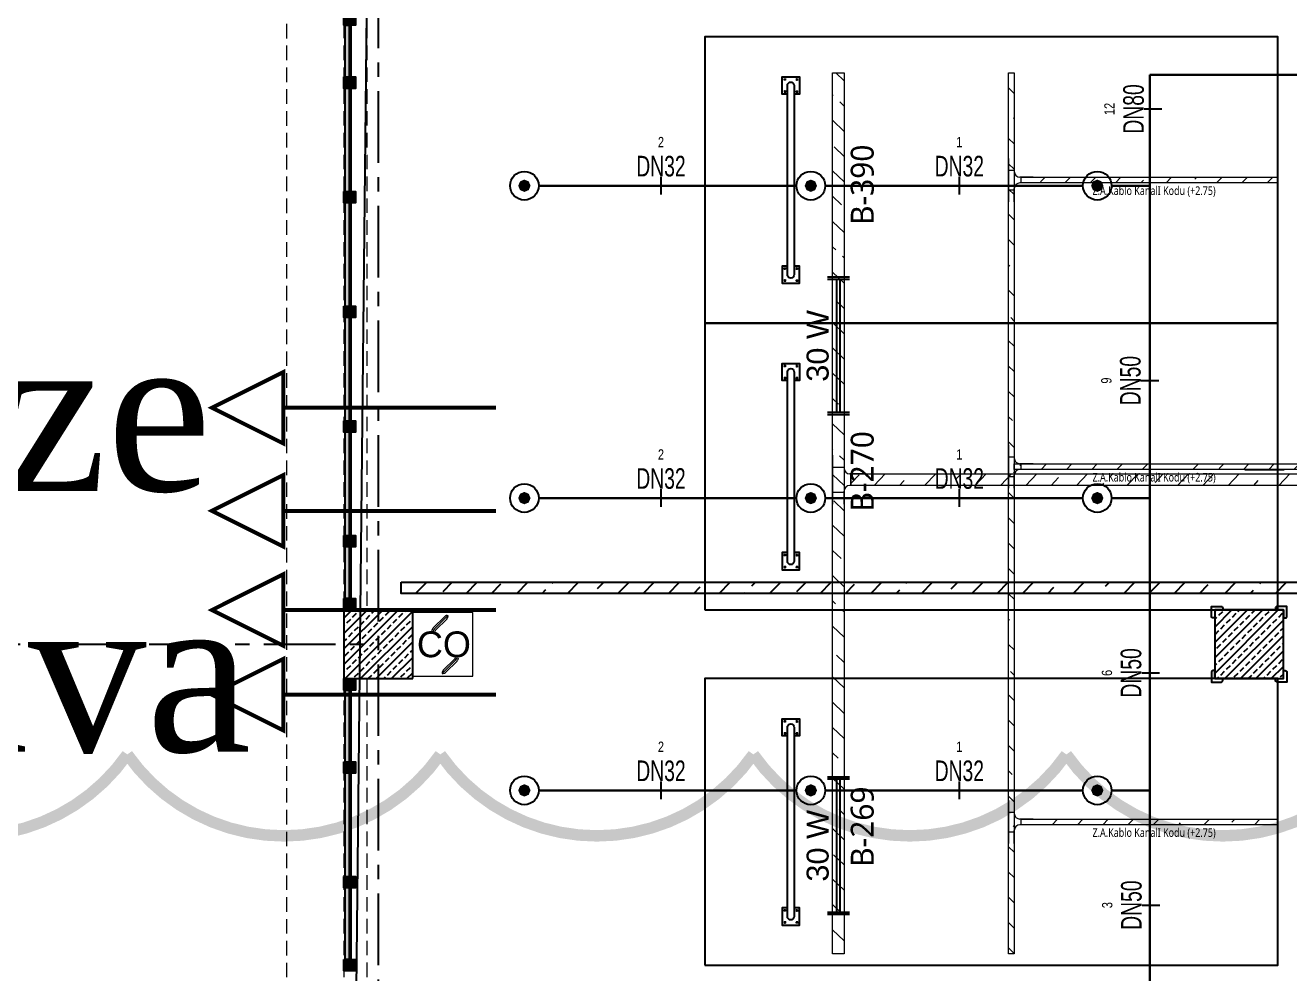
# Model space of a CAD drawing. Header units: millimetres. Extents: x -379292 to 1221486, y 92049 to 447512.
# Drawn here: x -244436 to -233401, y 229745 to 238019 of the extents above; entities that cross this region are included whole.
import ezdxf
from ezdxf.enums import TextEntityAlignment as Align
from ezdxf.lldxf.tags import DXFTag

# ---------------------------------------------------------------- set-up
doc = ezdxf.new("R2010")
doc.units = ezdxf.units.MM
doc.linetypes.add('CENTER', pattern=[2, 1.25, -0.25, 0.25, -0.25])
doc.linetypes.add('HIDDEN', pattern=[9.525, 6.35, -3.175])
for name, color, linetype in [('-M-YNGN-BORUID', 7, 'Continuous'), ('-M-YNGN-BORUUZUN', 7, 'Continuous'), ('-M-YNGN-BORUYUK', 7, 'Continuous'), ('-M-YNGN-SPR-YUK', 7, 'Continuous'), ('-M-YNGN-ZON1-CAP-', 7, 'Continuous'), ('-M-YNGN-ZON1-SPR-', 7, 'Continuous'), ('05_AXIS', 211, 'CENTER'), ('05_HANDRAIL', 153, 'Continuous'), ('05_HATCH CONCRETE', 141, 'Continuous'), ('05_SYMBOL', 2, 'Continuous'), ('08_LAMP', 4, 'Continuous'), ('202-A-Y-MahalAd', 141, 'Continuous'), ('AIRONN ZONLAMA', 4, 'Continuous'), ('E_CT_ZA', 6, 'Continuous')]:
    doc.layers.add(name, color=color, linetype=linetype)
doc.layers.add('-M-YNGN-SPR-CAPCIZGI', color=188, linetype='Continuous', plot=False)
for name, color, linetype, lineweight in [('-M-YNGN-ZON1', 5, 'SP', 30), ('0-KRCN-SHT YAĞMURSUYUBORUSU-100', 3, 'PISSU_LINE50', 35), ('06_FORMWORK HIDDEN', 252, 'HIDDEN2', 0), ('08_DEDECTOR', 3, 'Continuous', 9), ('AIRONN', 7, 'Continuous', 13), ('Aironn-Not', 7, 'Continuous', 0), ('E_CT_AYDINLATMA', 3, 'Continuous', 9), ('E_CT_KIRMIZI', 1, 'Continuous', 9)]:
    doc.layers.add(name, color=color, linetype=linetype, lineweight=lineweight)
doc.styles.add('Aironn', font='times.ttf')
doc.styles.add('CIZGI', font='tahoma.ttf', dxfattribs={"width": 0.8, "oblique": 20})
doc.styles.add('HCAD', font='HCAD.SHX', dxfattribs={"width": 0.8, "height": 0.2})
doc.styles.add('MUF', font='isocpeur.ttf')
doc.styles.add('PIPESIZE', font='hcad.shx', dxfattribs={"width": 0.8})
doc.styles.add('SPR-NOT', font='romans.shx')
doc.styles.get("Standard").update_dxf_attribs({"font": 'segoeuil.ttf'})
doc.styles.add('YAZI-2', font='arial.ttf', dxfattribs={"height": 2})
doc.styles.add('YAZI-3', font='arial.ttf', dxfattribs={"height": 3})
tags = doc.linetypes.add('HIDDEN2', pattern=[0.1875, 0.125, -0.0625]).pattern_tags.tags
tags[6:7] = [DXFTag(74, 4), DXFTag(75, 0), DXFTag(340, '0'), DXFTag(46, 0.0), DXFTag(50, 0.0), DXFTag(44, 0.0), DXFTag(45, 0.0)]
tags[4:5] = [DXFTag(74, 4), DXFTag(75, 0), DXFTag(340, '0'), DXFTag(46, 0.0), DXFTag(50, 0.0), DXFTag(44, 0.0), DXFTag(45, 0.0)]
doc.linetypes.add('PISSU_LINE50', pattern='A,50,-10,["C",MUF,S=10,R=0,X=1,Y=-5],0', length=60)
doc.linetypes.add('SP', pattern='A,2,-0.1,["SP",CIZGI,S=0.14,R=0.2,X=0,Y=-0.07],-0.255', length=2.355)
pattern_1 = [(225, (905000, -3e-07), (67.351921, -67.351921), []), (225, (904932.65, -3e-07), (67.351921, -67.351921), [47.625, -23.8125])]

# ---------------------------------------------------------------- blocks, each defined once
blk = doc.blocks.new('202_Aks')
at = {"layer": '05_AXIS', "ltscale": 500}
for p, q in [((0, -182300), (0, 5000)), ((-5000, -45500), (0, -45500))]:
    blk.add_line(p, q, dxfattribs=at)
blk = doc.blocks.new('202_Vida')
at = {"color": 0, "linetype": 'ByBlock', "ltscale": 0.2}
for points in [[(1, 0), (-1, 0)], [(0, 1), (0, -1)]]:
    blk.add_lwpolyline(points, dxfattribs=at)
at = {"color": 0, "linetype": 'ByBlock'}
for radius in [0.42, 0.23, 0.155]:
    blk.add_circle((0, 0), radius, dxfattribs=at)
blk = doc.blocks.new('202_Stoper')
at = {"color": 0, "linetype": 'ByBlock'}
for points in [[(-750, -30), (-750, -75), (-900, -75), (-900, 75), (-750, 75), (-750, 30)], [(750, -30), (750, -75), (900, -75), (900, 75), (750, 75), (750, 30)]]:
    blk.add_lwpolyline(points, dxfattribs=at)
blk.add_lwpolyline([(825, -30, 1), (825, 30), (-825, 30, 1), (-825, -30)], format="xyb", close=True, dxfattribs=at)
at = {"color": 0, "linetype": 'ByBlock', "yscale": 10, "zscale": 10, "rotation": 180}
for p, xscale in [((-877, 53), -10), ((-772, 53), 10), ((772, 53), -10), ((877, 53), 10)]:
    blk.add_blockref('202_Vida', p, dxfattribs=dict(at, xscale=xscale))
at = {"color": 0, "linetype": 'ByBlock', "yscale": 10, "zscale": 10}
for p, xscale in [((-877, -52), 10), ((-772, -52), -10), ((772, -52), 10), ((877, -52), -10)]:
    blk.add_blockref('202_Vida', p, dxfattribs=dict(at, xscale=xscale))
blk = doc.blocks.new('202_Mahalblok')
at = {"color": 0, "linetype": 'ByBlock', "flags": 128}
blk.add_lwpolyline([(0, 0), (0, 5000), (2500, 5000), (2500, 0)], close=True, dxfattribs=at)
at = {"color": 252}
blk.add_blockref('202_Stoper', (1250, 750), dxfattribs=at)
at = {"color": 0, "linetype": 'ByBlock', "ltscale": 25}
blk.add_attdef('MAHALNO', text='', height=200, dxfattribs=at).set_placement((1209, 1390), align=Align.BOTTOM_CENTER)
blk = doc.blocks.new('202_KorkulukDikme')
at = {"ltscale": 25}
h = blk.add_hatch(color=253, dxfattribs=at)
h.dxf.hatch_style = 1
h.paths.add_polyline_path([(-50, 0), (-50, 100), (50, 100), (50, 0)])
at = {"color": 0, "linetype": 'ByBlock', "ltscale": 25}
blk.add_lwpolyline([(-50, 0), (-50, 100), (50, 100), (50, 0)], close=True, dxfattribs=at)
blk = doc.blocks.new('*U16')
at = {"ltscale": 25}
h = blk.add_hatch(color=253, dxfattribs=at)
h.dxf.hatch_style = 1
h.paths.add_polyline_path([(100, 60), (5100, 60), (5100, 10), (100, 10)])
at = {"color": 0, "linetype": 'ByBlock', "ltscale": 25}
blk.add_lwpolyline([(100, 60), (5100, 60), (5100, 10), (100, 10)], close=True, dxfattribs=at)
blk.add_lwpolyline([(100, 45), (5100, 45)], dxfattribs=at)
at = {"ltscale": 25}
for p in [(50, 0), (600, 0), (1600, 0), (2600, 0), (3600, 0), (4600, 0), (5150, 0)]:
    blk.add_blockref('202_KorkulukDikme', p, dxfattribs=at)
blk = doc.blocks.new('bariyer')
at = {"color": 8, "ltscale": 25}
blk.add_lwpolyline([(0, -70), (15, -70, 0.414214), (30, -55), (30, 30), (-55, 30, 0.414214), (-70, 15), (-70, 0), (0, 0)], format="xyb", close=True, dxfattribs=at)
blk = doc.blocks.new('*U77')
at = {"ltscale": 25}
h = blk.add_hatch(color=253, dxfattribs=at)
h.dxf.hatch_style = 1
h.paths.add_polyline_path([(100, 60), (2450, 60), (2450, 10), (100, 10)])
at = {"color": 0, "linetype": 'ByBlock', "ltscale": 25}
blk.add_lwpolyline([(100, 60), (2450, 60), (2450, 10), (100, 10)], close=True, dxfattribs=at)
blk.add_lwpolyline([(100, 45), (2450, 45)], dxfattribs=at)
at = {"ltscale": 25}
for p in [(50, 0), (775, 0), (1775, 0), (2500, 0)]:
    blk.add_blockref('202_KorkulukDikme', p, dxfattribs=at)
blk = doc.blocks.new('OtoParkBodrumKatMimari')
at = {"layer": '05_HATCH CONCRETE'}
h = blk.add_hatch(dxfattribs=at)
h.set_pattern_fill('ANSI33', color=8, scale=15, angle=180, style=0)
h.set_pattern_definition(pattern_1)
h.paths.add_polyline_path([(5300, 131500), (5300, 132100), (4700, 132100), (4700, 131500)])
h = blk.add_hatch(dxfattribs=at)
h.set_pattern_fill('ANSI33', color=8, scale=15, angle=180, style=0)
h.set_pattern_definition(pattern_1)
h.paths.add_polyline_path([(12900, 132100), (12300, 132100), (12300, 131500), (12900, 131500)])
at = {"color": 5}
for points in [[(5300, 131500), (5300, 132100), (4700, 132100), (4700, 131500)], [(12900, 132100), (12300, 132100), (12300, 131500), (12900, 131500)]]:
    blk.add_lwpolyline(points, close=True, dxfattribs=at)
at = {"layer": '06_FORMWORK HIDDEN', "linetype": 'HIDDEN', "ltscale": 20}
for p, q in [((4200, 55933), (4200, 178100)), ((4700, 139500), (4700, 132100)), ((4900, 139500), (4900, 132100)), ((4700, 131500), (4700, 124300)), ((4900, 131500), (4900, 124300))]:
    blk.add_line(p, q, dxfattribs=at)
at = {"layer": '05_AXIS'}
blk.add_blockref('202_Aks', (5000, 177300), dxfattribs=at)
at = {"layer": '05_HANDRAIL', "rotation": 269.9999999999995}
for name, p in [('*U16', (4700, 137300)), ('*U77', (4700, 131500))]:
    blk.add_blockref(name, p, dxfattribs=at)
at = {"layer": '05_SYMBOL', "color": 8, "xscale": -1}
blk.add_blockref('bariyer', (12300, 132100), dxfattribs=at)
at = {"layer": '05_SYMBOL', "color": 8}
blk.add_blockref('bariyer', (12900, 132100), dxfattribs=at)
at = {"layer": '05_SYMBOL', "color": 8, "rotation": 180}
blk.add_blockref('bariyer', (12300, 131500), dxfattribs=at)
at = {"layer": '05_SYMBOL', "color": 8, "xscale": -1, "rotation": 180}
blk.add_blockref('bariyer', (12900, 131500), dxfattribs=at)
at = {"layer": '202-A-Y-MahalAd', "color": 8, "ltscale": 25}
ref = blk.add_blockref('202_Mahalblok', (7850, 134600), dxfattribs=dict(at, xscale=-1, rotation=270))
ref.add_attrib('MAHALNO', 'B-390', dxfattribs={"layer": '0', "color": 0, "linetype": 'ByBlock', "ltscale": 25, "height": 200, "rotation": 90}).set_placement((9383, 135809), align=Align.BOTTOM_CENTER)
ref = blk.add_blockref('202_Mahalblok', (7850, 132100), dxfattribs=dict(at, xscale=-1, rotation=270))
ref.add_attrib('MAHALNO', 'B-270', dxfattribs={"layer": '0', "color": 0, "linetype": 'ByBlock', "ltscale": 25, "height": 200, "rotation": 90}).set_placement((9383, 133309), align=Align.BOTTOM_CENTER)
ref = blk.add_blockref('202_Mahalblok', (7850, 129000), dxfattribs=dict(at, xscale=-1, rotation=270))
ref.add_attrib('MAHALNO', 'B-269', dxfattribs={"layer": '0', "color": 0, "linetype": 'ByBlock', "ltscale": 25, "height": 200, "rotation": 90}).set_placement((9383, 130209), align=Align.BOTTOM_CENTER)
blk = doc.blocks.new('SP-C-UP-12')
at = {"ltscale": 10}
blk.add_line((0, 0), (0, 0), dxfattribs=at)
at = {"color": 1, "linetype": 'Continuous'}
blk.add_circle((0, 0), 12.5, dxfattribs=at)
at = {"ltscale": 10}
for points in [[(-5.4, 0), (-3.8, 3.8), (-3.8, -3.8), (0, 5.4)], [(-3.8, -3.8), (0, 5.4), (0, -5.4), (3.8, 3.8)], [(0, -5.4), (3.8, 3.8), (3.8, -3.8), (5.4, 0)]]:
    blk.add_solid(points, dxfattribs=at)
at = {"layer": '-M-YNGN-SPR-YUK', "style": 'SPR-NOT', "width": 0.5, "flags": 9}
for tag, p in [('YUK', (0, 17.8)), ('CAP', (0, 14.4)), ('TIP', (0.2, 10.8))]:
    blk.add_attdef(tag, text='', height=2.5, dxfattribs=at).set_placement(p, align=Align.MIDDLE_CENTER)
blk = doc.blocks.new('SPRKL100')
at = {"layer": '-M-YNGN-SPR-CAPCIZGI'}
blk.add_line((0, 0.431), (0, -0.431), dxfattribs=at)
at = {"layer": '-M-YNGN-BORUID', "color": 0, "style": 'HCAD', "width": 0.8, "flags": 1}
blk.add_attdef('DIC', text='', height=0.4, dxfattribs=at).set_placement((0, -1.693), align=Align.CENTER)
at = {"layer": '-M-YNGN-BORUUZUN', "color": 0, "style": 'HCAD', "width": 0.7}
blk.add_attdef('BOY', text='', height=0.8, dxfattribs=at).set_placement((0, -1.08), align=Align.CENTER)
at = {"layer": '-M-YNGN-BORUYUK', "color": 6, "style": 'PIPESIZE', "width": 0.8}
blk.add_attdef('YUK', text='', height=0.5, dxfattribs=at).set_placement((0, 1.866), align=Align.CENTER)
at = {"color": 0, "style": 'PIPESIZE', "width": 0.7}
blk.add_attdef('CAP', text='', height=1, dxfattribs=at).set_placement((0, 0.45), align=Align.CENTER)
blk = doc.blocks.new('A$C69E769C9')
at = {"layer": '-M-YNGN-ZON1', "linetype": 'SP', "ltscale": 500}
for p, q in [((210.7, -1874.7), (210.7, -1045.4)), ((210.7, -1045.4), (377.3, -1045.4)), ((-210.2, -1142.2), (-322.7, -1142.2)), ((-210.2, -1142.2), (-97.7, -1142.2)), ((-72.7, -1142.2), (152.3, -1142.2)), ((177.3, -1142.2), (210.7, -1142.2)), ((-210.2, -1414.7), (-322.7, -1414.7)), ((-210.2, -1414.7), (-97.7, -1414.7)), ((-72.7, -1414.7), (152.3, -1414.7)), ((177.3, -1414.7), (210.7, -1414.7)), ((-210.2, -1669.7), (-322.7, -1669.7)), ((-210.2, -1669.7), (-97.7, -1669.7)), ((-72.7, -1669.7), (152.3, -1669.7)), ((177.3, -1669.7), (210.7, -1669.7))]:
    blk.add_line(p, q, dxfattribs=at)
at = {"layer": '-M-YNGN-ZON1-CAP-'}
ref = blk.add_blockref('SPRKL100', (213.5, -1075.2), dxfattribs=dict(at, xscale=18.00000000000009, yscale=18.00000000000009, zscale=18.00000000000009, rotation=90))
ref.add_attrib('YUK', '12', dxfattribs={"layer": '-M-YNGN-BORUYUK', "color": 6, "height": 9, "rotation": 90, "style": 'PIPESIZE', "width": 0.8}).set_placement((179.9, -1075.2), align=Align.CENTER)
ref.add_attrib('CAP', 'DN80', dxfattribs={"layer": '0', "color": 0, "height": 18, "rotation": 90, "style": 'PIPESIZE', "width": 0.7}).set_placement((205.4, -1075.2), align=Align.CENTER)
ref = blk.add_blockref('SPRKL100', (-216, -1142.2), dxfattribs=dict(at, xscale=18, yscale=18, zscale=18))
ref.add_attrib('YUK', '2', dxfattribs={"layer": '-M-YNGN-BORUYUK', "color": 6, "height": 9, "style": 'PIPESIZE', "width": 0.8}).set_placement((-216, -1108.6), align=Align.CENTER)
ref.add_attrib('CAP', 'DN32', dxfattribs={"layer": '0', "color": 0, "height": 18, "style": 'PIPESIZE', "width": 0.7}).set_placement((-216, -1134.1), align=Align.CENTER)
ref = blk.add_blockref('SPRKL100', (44.4, -1142.2), dxfattribs=dict(at, xscale=18, yscale=18, zscale=18))
ref.add_attrib('YUK', '1', dxfattribs={"layer": '-M-YNGN-BORUYUK', "color": 6, "height": 9, "style": 'PIPESIZE', "width": 0.8}).set_placement((44.4, -1108.6), align=Align.CENTER)
ref.add_attrib('CAP', 'DN32', dxfattribs={"layer": '0', "color": 0, "height": 18, "style": 'PIPESIZE', "width": 0.7}).set_placement((44.4, -1134.1), align=Align.CENTER)
ref = blk.add_blockref('SPRKL100', (210.7, -1312.2), dxfattribs=dict(at, xscale=18.00000000000009, yscale=18.00000000000009, zscale=18.00000000000009, rotation=90))
ref.add_attrib('YUK', '9', dxfattribs={"layer": '-M-YNGN-BORUYUK', "color": 6, "height": 9, "rotation": 90, "style": 'PIPESIZE', "width": 0.8}).set_placement((177.2, -1312.2), align=Align.CENTER)
ref.add_attrib('CAP', 'DN50', dxfattribs={"layer": '0', "color": 0, "height": 18, "rotation": 90, "style": 'PIPESIZE', "width": 0.7}).set_placement((202.6, -1312.2), align=Align.CENTER)
ref = blk.add_blockref('SPRKL100', (-216, -1414.7), dxfattribs=dict(at, xscale=18, yscale=18, zscale=18))
ref.add_attrib('YUK', '2', dxfattribs={"layer": '-M-YNGN-BORUYUK', "color": 6, "height": 9, "style": 'PIPESIZE', "width": 0.8}).set_placement((-216, -1381.1), align=Align.CENTER)
ref.add_attrib('CAP', 'DN32', dxfattribs={"layer": '0', "color": 0, "height": 18, "style": 'PIPESIZE', "width": 0.7}).set_placement((-216, -1406.6), align=Align.CENTER)
ref = blk.add_blockref('SPRKL100', (44.4, -1414.7), dxfattribs=dict(at, xscale=18, yscale=18, zscale=18))
ref.add_attrib('YUK', '1', dxfattribs={"layer": '-M-YNGN-BORUYUK', "color": 6, "height": 9, "style": 'PIPESIZE', "width": 0.8}).set_placement((44.4, -1381.1), align=Align.CENTER)
ref.add_attrib('CAP', 'DN32', dxfattribs={"layer": '0', "color": 0, "height": 18, "style": 'PIPESIZE', "width": 0.7}).set_placement((44.4, -1406.6), align=Align.CENTER)
ref = blk.add_blockref('SPRKL100', (211.3, -1567.2), dxfattribs=dict(at, xscale=18.00000000000009, yscale=18.00000000000009, zscale=18.00000000000009, rotation=90))
ref.add_attrib('YUK', '6', dxfattribs={"layer": '-M-YNGN-BORUYUK', "color": 6, "height": 9, "rotation": 90, "style": 'PIPESIZE', "width": 0.8}).set_placement((177.7, -1567.2), align=Align.CENTER)
ref.add_attrib('CAP', 'DN50', dxfattribs={"layer": '0', "color": 0, "height": 18, "rotation": 90, "style": 'PIPESIZE', "width": 0.7}).set_placement((203.2, -1567.2), align=Align.CENTER)
ref = blk.add_blockref('SPRKL100', (-216, -1669.7), dxfattribs=dict(at, xscale=18, yscale=18, zscale=18))
ref.add_attrib('YUK', '2', dxfattribs={"layer": '-M-YNGN-BORUYUK', "color": 6, "height": 9, "style": 'PIPESIZE', "width": 0.8}).set_placement((-216, -1636.1), align=Align.CENTER)
ref.add_attrib('CAP', 'DN32', dxfattribs={"layer": '0', "color": 0, "height": 18, "style": 'PIPESIZE', "width": 0.7}).set_placement((-216, -1661.6), align=Align.CENTER)
ref = blk.add_blockref('SPRKL100', (44.4, -1669.7), dxfattribs=dict(at, xscale=18, yscale=18, zscale=18))
ref.add_attrib('YUK', '1', dxfattribs={"layer": '-M-YNGN-BORUYUK', "color": 6, "height": 9, "style": 'PIPESIZE', "width": 0.8}).set_placement((44.4, -1636.1), align=Align.CENTER)
ref.add_attrib('CAP', 'DN32', dxfattribs={"layer": '0', "color": 0, "height": 18, "style": 'PIPESIZE', "width": 0.7}).set_placement((44.4, -1661.6), align=Align.CENTER)
ref = blk.add_blockref('SPRKL100', (211.6, -1769.8), dxfattribs=dict(at, xscale=18.00000000000009, yscale=18.00000000000009, zscale=18.00000000000009, rotation=90))
ref.add_attrib('YUK', '3', dxfattribs={"layer": '-M-YNGN-BORUYUK', "color": 6, "height": 9, "rotation": 90, "style": 'PIPESIZE', "width": 0.8}).set_placement((178, -1769.8), align=Align.CENTER)
ref.add_attrib('CAP', 'DN50', dxfattribs={"layer": '0', "color": 0, "height": 18, "rotation": 90, "style": 'PIPESIZE', "width": 0.7}).set_placement((203.5, -1769.8), align=Align.CENTER)
at = {"layer": '-M-YNGN-ZON1-SPR-', "linetype": 'Continuous'}
for p in [(-335.2, -1142.2), (-85.2, -1142.2), (164.8, -1142.2), (-335.2, -1414.7), (-85.2, -1414.7), (164.8, -1414.7), (-335.2, -1669.7), (-85.2, -1669.7), (164.8, -1669.7)]:
    blk.add_blockref('SP-C-UP-12', p, dxfattribs=at)
blk = doc.blocks.new('*U660')
h = blk.add_hatch()
h.set_pattern_fill('ANSI33', color=0, scale=50, angle=1, style=0)
h.paths.add_polyline_path([(-11033, 100), (517, 100), (517, 0), (-11033, 0)])
at = {"color": 0}
blk.add_lwpolyline([(-11033, 100), (517, 100), (517, 0), (-11033, 0)], close=True, dxfattribs=at)
at = {"ltscale": 25, "flags": 1}
for tag, p in [('YUKSEKLIK', (-229, -149)), ('KALINLIK', (-229, -213))]:
    blk.add_attdef(tag, p, '', height=50, dxfattribs=at)
blk = doc.blocks.new('*U688')
h = blk.add_hatch()
h.set_pattern_fill('ANSI33', color=0, scale=50, angle=1, style=0)
h.paths.add_polyline_path([(-1701, 100), (5224, 100), (5224, 0), (-1701, 0)])
at = {"color": 0}
blk.add_lwpolyline([(-1701, 100), (5224, 100), (5224, 0), (-1701, 0)], close=True, dxfattribs=at)
at = {"ltscale": 25, "flags": 1}
for tag, p in [('YUKSEKLIK', (-229, -149)), ('KALINLIK', (-229, -213))]:
    blk.add_attdef(tag, p, '', height=50, dxfattribs=at)
blk = doc.blocks.new('*U693')
h = blk.add_hatch()
h.set_pattern_fill('ANSI33', color=0, scale=50, angle=1, style=0)
h.paths.add_polyline_path([(-2900, 100), (4786, 100), (4786, 0), (-2900, 0)])
at = {"color": 0}
blk.add_lwpolyline([(-2900, 100), (4786, 100), (4786, 0), (-2900, 0)], close=True, dxfattribs=at)
at = {"ltscale": 25, "flags": 1}
for tag, p in [('YUKSEKLIK', (-229, -149)), ('KALINLIK', (-229, -213))]:
    blk.add_attdef(tag, p, '', height=50, dxfattribs=at)
blk = doc.blocks.new('*U193')
at = {"color": 0}
for p, q in [((264, 264), (-164, 264)), ((-60, 264), (-60, 164)), ((0, 264), (264, 264)), ((160, 264), (160, 164)), ((-164, 164), (-50, 164)), ((0, 0), (0, 114)), ((100, 0), (100, 114)), ((264, 164), (150, 164)), ((0, 104), (100, 104))]:
    blk.add_line(p, q, dxfattribs=at)
for centre, start, end in [((-50, 114), 0, 90), ((150, 114), 90, 180)]:
    blk.add_arc(centre, 50, start, end, dxfattribs=at)
blk = doc.blocks.new('*U730')
h = blk.add_hatch()
h.set_pattern_fill('ANSI33', color=0, scale=50, angle=1, style=0)
h.paths.add_polyline_path([(-7585, 50), (-1885, 50), (-1885, 0), (-7585, 0)])
at = {"color": 0}
blk.add_lwpolyline([(-7585, 50), (-1885, 50), (-1885, 0), (-7585, 0)], close=True, dxfattribs=at)
at = {"ltscale": 25, "flags": 1}
for tag, p in [('YUKSEKLIK', (-229, -149)), ('KALINLIK', (-229, -213))]:
    blk.add_attdef(tag, p, '', height=50, dxfattribs=at)
blk = doc.blocks.new('*U791')
h = blk.add_hatch()
h.set_pattern_fill('ANSI33', color=0, scale=50, angle=1, style=0)
h.paths.add_polyline_path([(-2900, 50), (4786, 50), (4786, 0), (-2900, 0)])
at = {"color": 0}
blk.add_lwpolyline([(-2900, 50), (4786, 50), (4786, 0), (-2900, 0)], close=True, dxfattribs=at)
at = {"ltscale": 25, "flags": 1}
for tag, p in [('YUKSEKLIK', (-229, -149)), ('KALINLIK', (-229, -213))]:
    blk.add_attdef(tag, p, '', height=50, dxfattribs=at)
blk = doc.blocks.new('*U539')
h = blk.add_hatch()
h.set_pattern_fill('ANSI33', color=0, scale=50, angle=1, style=0)
h.paths.add_polyline_path([(-2601, 50), (-361, 50), (-361, 0), (-2601, 0)])
at = {"color": 0}
blk.add_lwpolyline([(-2601, 50), (-361, 50), (-361, 0), (-2601, 0)], close=True, dxfattribs=at)
at = {"ltscale": 25, "flags": 1}
for tag, p in [('YUKSEKLIK', (-229, -149)), ('KALINLIK', (-229, -213))]:
    blk.add_attdef(tag, p, '', height=50, dxfattribs=at)
blk = doc.blocks.new('*U127')
at = {"color": 0}
for p, q in [((214, 214), (-164, 214)), ((-164, 164), (-50, 164)), ((-60, 214), (-60, 164)), ((0, 214), (214, 214)), ((0, 0), (0, 114)), ((50, 0), (50, 114)), ((214, 164), (100, 164)), ((110, 214), (110, 164)), ((0, 104), (50, 104))]:
    blk.add_line(p, q, dxfattribs=at)
for centre, start, end in [((-50, 114), 0, 90), ((100, 114), 90, 180)]:
    blk.add_arc(centre, 50, start, end, dxfattribs=at)
blk = doc.blocks.new('*U540')
h = blk.add_hatch()
h.set_pattern_fill('ANSI33', color=0, scale=50, angle=1, style=0)
h.paths.add_polyline_path([(-2601, 50), (-361, 50), (-361, 0), (-2601, 0)])
at = {"color": 0}
blk.add_lwpolyline([(-2601, 50), (-361, 50), (-361, 0), (-2601, 0)], close=True, dxfattribs=at)
at = {"ltscale": 25, "flags": 1}
for tag, p in [('YUKSEKLIK', (-229, -149)), ('KALINLIK', (-229, -213))]:
    blk.add_attdef(tag, p, '', height=50, dxfattribs=at)
blk = doc.blocks.new('40 W SIVA ÜSTÜ ETANJ LED 50')
at = {"layer": '08_LAMP'}
for p, q in [((-625, -100), (-625, 100)), ((-605, -100), (-605, 100)), ((-605, 15), (605, 15)), ((605, -100), (605, 100)), ((625, -100), (625, 100)), ((-605, -15), (605, -15))]:
    blk.add_line(p, q, dxfattribs=at)
at = {"layer": '08_LAMP', "color": 2, "style": 'YAZI-2'}
blk.add_text('30 W', height=200, dxfattribs=at).set_placement((0, 90), align=Align.CENTER)
blk = doc.blocks.new('CO 250')
at = {"layer": '08_DEDECTOR'}
for p, q in [((17, 243), (-84, 142)), ((45, 251), (-74, 132)), ((37, 223), (-64, 122)), ((45, 250), (45, 243)), ((114, -136), (-5, -255)), ((104, -126), (3, -227)), ((124, -146), (23, -247)), ((-5, -247), (-5, -255)), ((-5, -255), (3, -255))]:
    blk.add_line(p, q, dxfattribs=at)
at = {"layer": '08_DEDECTOR', "ltscale": 25}
blk.add_lwpolyline([(-262, 278), (-262, -278), (262, -278), (262, 278)], close=True, dxfattribs=at)
at = {"layer": '08_DEDECTOR'}
for centre, radius, start, end in [((37, 223), 27.7, 72.9688, 135), ((17, 243), 27.7, 315, 0), ((-55, 112), 41.6, 135, 180), ((-55, 112), 27.7, 135, 180), ((-55, 112), 13.9, 135, 180), ((95, -116), 13.9, 315, 350.4112), ((95, -116), 27.7, 315, 355.2224), ((95, -116), 41.6, 315, 356.817), ((23, -247), 27.7, 135, 180), ((3, -227), 27.7, 270, 315)]:
    blk.add_arc(centre, radius, start, end, dxfattribs=at)
at = {"layer": '08_DEDECTOR', "color": 3, "style": 'YAZI-3'}
blk.add_text('CO', height=225, dxfattribs=at).set_placement((-226, -113))
blk = doc.blocks.new('YÖN')
at = {"layer": 'AIRONN', "color": 3, "const_width": 5}
for points in [[(11124.9, 6973.4), (10859.6, 6973.4), (10859.6, 6928.9), (10770.6, 6973.4), (10859.6, 7017.9), (10859.6, 6973.4)], [(11124.9, 6844.9), (10859.6, 6844.9), (10859.6, 6800.4), (10770.6, 6844.9), (10859.6, 6889.4), (10859.6, 6844.9)], [(11124.9, 6721.3), (10859.6, 6721.3), (10859.6, 6676.8), (10770.6, 6721.3), (10859.6, 6765.8), (10859.6, 6721.3)], [(11124.9, 6615.8), (10859.6, 6615.8), (10859.6, 6571.3), (10770.6, 6615.8), (10859.6, 6660.3), (10859.6, 6615.8)]]:
    blk.add_lwpolyline(points, dxfattribs=at)

msp = doc.modelspace()

# ---------------------------------------------------------------- block references
at = {"color": 8}
msp.add_blockref('OtoParkBodrumKatMimari', (-246354.8, 100818.8), dxfattribs=at)

# ---------------------------------------------------------------- next in the draw order: linework, layer by layer
msp.add_line((-233791.1, 234143.8), (-233447.7, 234143.8), dxfattribs=at)
at = {"color": 30, "const_width": 100}
msp.add_lwpolyline([(-224422.3, 231658.2, -0.5205671), (-227154.2, 231658.2, -0.5205671), (-229886.1, 231658.2, -0.5205671), (-232618, 231658.2, -0.5205671), (-235349.9, 231658.2, -0.5205671), (-238081.8, 231658.2, -0.5205671), (-240813.7, 231658.2, -0.5205671), (-243545.6, 231658.2, -0.5205671), (-246277.5, 231658.2, -0.5205671), (-249009.4, 231658.2, -0.5205671), (-251741.3, 231658.2, -0.5205671), (-253116.5, 233014.9, -0.5205671), (-253116.5, 235746.7, -0.5205671), (-253116.5, 238896.3, -0.5205671), (-250384.6, 238896.3, -0.5205671), (-247652.7, 238896.3, -0.5205671), (-244920.8, 238896.3, -0.5205671), (-242188.9, 238896.3, -0.5205671), (-239457, 238896.3, -0.5205671), (-236725.1, 238896.3, -0.5205671), (-233993.2, 238896.3, -0.5205671), (-231261.3, 238896.3, -0.5205671), (-228529.4, 238896.3, -0.5205671), (-225797.5, 238896.3, -0.5205671)], format="xyb", dxfattribs=at)
at = {"layer": 'AIRONN ZONLAMA', "ltscale": 25}
msp.add_lwpolyline([(-241554.6, 208884.6), (-241554.6, 224084.6), (-241054.6, 224084.6), (-241054.6, 224634.6), (-233604.7, 224634.6), (-233504.6, 228784.6), (-241554.6, 228784.6), (-241454.6, 238134.6), (-233804.6, 238134.6), (-233804.6, 240334.6), (-233504.6, 240334.6), (-233454.6, 240334.6), (-233454.6, 240934.6), (-233804.6, 240934.6), (-233804.6, 244834.6), (-233454.6, 244834.6), (-233454.6, 248884.6), (-241554.6, 248884.6), (-241454.6, 277834.6), (-241054.6, 277834.6), (-241054.6, 278134.6), (-166954.6, 278134.6), (-166904.6, 217634.6)], dxfattribs=at)

# ---------------------------------------------------------------- next in the draw order: block references
at = {"layer": '-M-YNGN-ZON1', "ltscale": 25, "xscale": 10, "yscale": 10, "zscale": 10}
msp.add_blockref('A$C69E769C9', (-236728.2, 248041), dxfattribs=at)
at = {"layer": '08_DEDECTOR'}
msp.add_blockref('CO 250', (-240792.3, 232618.8), dxfattribs=at)
at = {"layer": '08_LAMP', "xscale": 0.9600000000000062, "yscale": 0.9600000000000062, "zscale": 0.9600000000000062, "rotation": 90}
for p in [(-237338.5, 235221.7), (-237338.5, 230860.8)]:
    msp.add_blockref('40 W SIVA ÜSTÜ ETANJ LED 50', p, dxfattribs=at)
at = {"layer": 'AIRONN', "color": 5, "xscale": 7, "yscale": 7, "zscale": 7}
msp.add_blockref('YÖN', (-318201.7, 185868.3), dxfattribs=at)
at = {"layer": 'E_CT_AYDINLATMA'}
for name, p, rotation in [('*U693', (-237290, 232818.5), 90), ('*U688', (-232005.6, 234105.3), 180)]:
    msp.add_blockref(name, p, dxfattribs=dict(at, rotation=rotation))
at = {"layer": 'E_CT_AYDINLATMA', "color": 2, "rotation": 90}
msp.add_blockref('*U193', (-237126, 234005.3), dxfattribs=at)
at = {"layer": 'E_CT_KIRMIZI', "color": 1}
for name, p, rotation in [('*U791', (-235805, 232818.5), 90), ('*U539', (-236106.1, 236693.8), 180), ('*U730', (-237690, 234193.8), 180), ('*U540', (-236106.1, 231093.8), 180)]:
    msp.add_blockref(name, p, dxfattribs=dict(at, rotation=rotation))
at = {"layer": 'E_CT_KIRMIZI', "color": 2, "rotation": 90}
for p in [(-235641, 236643.8), (-235641, 234143.8), (-235641, 231043.8)]:
    msp.add_blockref('*U127', p, dxfattribs=at)
at = {"layer": 'E_CT_ZA', "color": 112}
msp.add_blockref('*U660', (-230121.5, 233061.5), dxfattribs=at)

# ---------------------------------------------------------------- next in the draw order: texts
at = {"layer": '0-KRCN-SHT YAĞMURSUYUBORUSU-100', "width": 0.8}
for p in [(-235121.8, 236538.7), (-235121.8, 234038.7), (-235121.8, 230938.7)]:
    msp.add_text('Z.A.Kablo KanalI Kodu (+2.75)', height=75, dxfattribs=at).set_placement(p)
at = {"layer": 'Aironn-Not', "insert": (-246815.3, 235322), "char_height": 1365, "attachment_point": 1, "style": 'Aironn'}
msp.add_mtext_dynamic_manual_height_columns('{\\C3;Taze \\PHava}', width=9205.219, gutter_width=125, heights=[0], dxfattribs=at)

doc.saveas('drawing.dxf')
